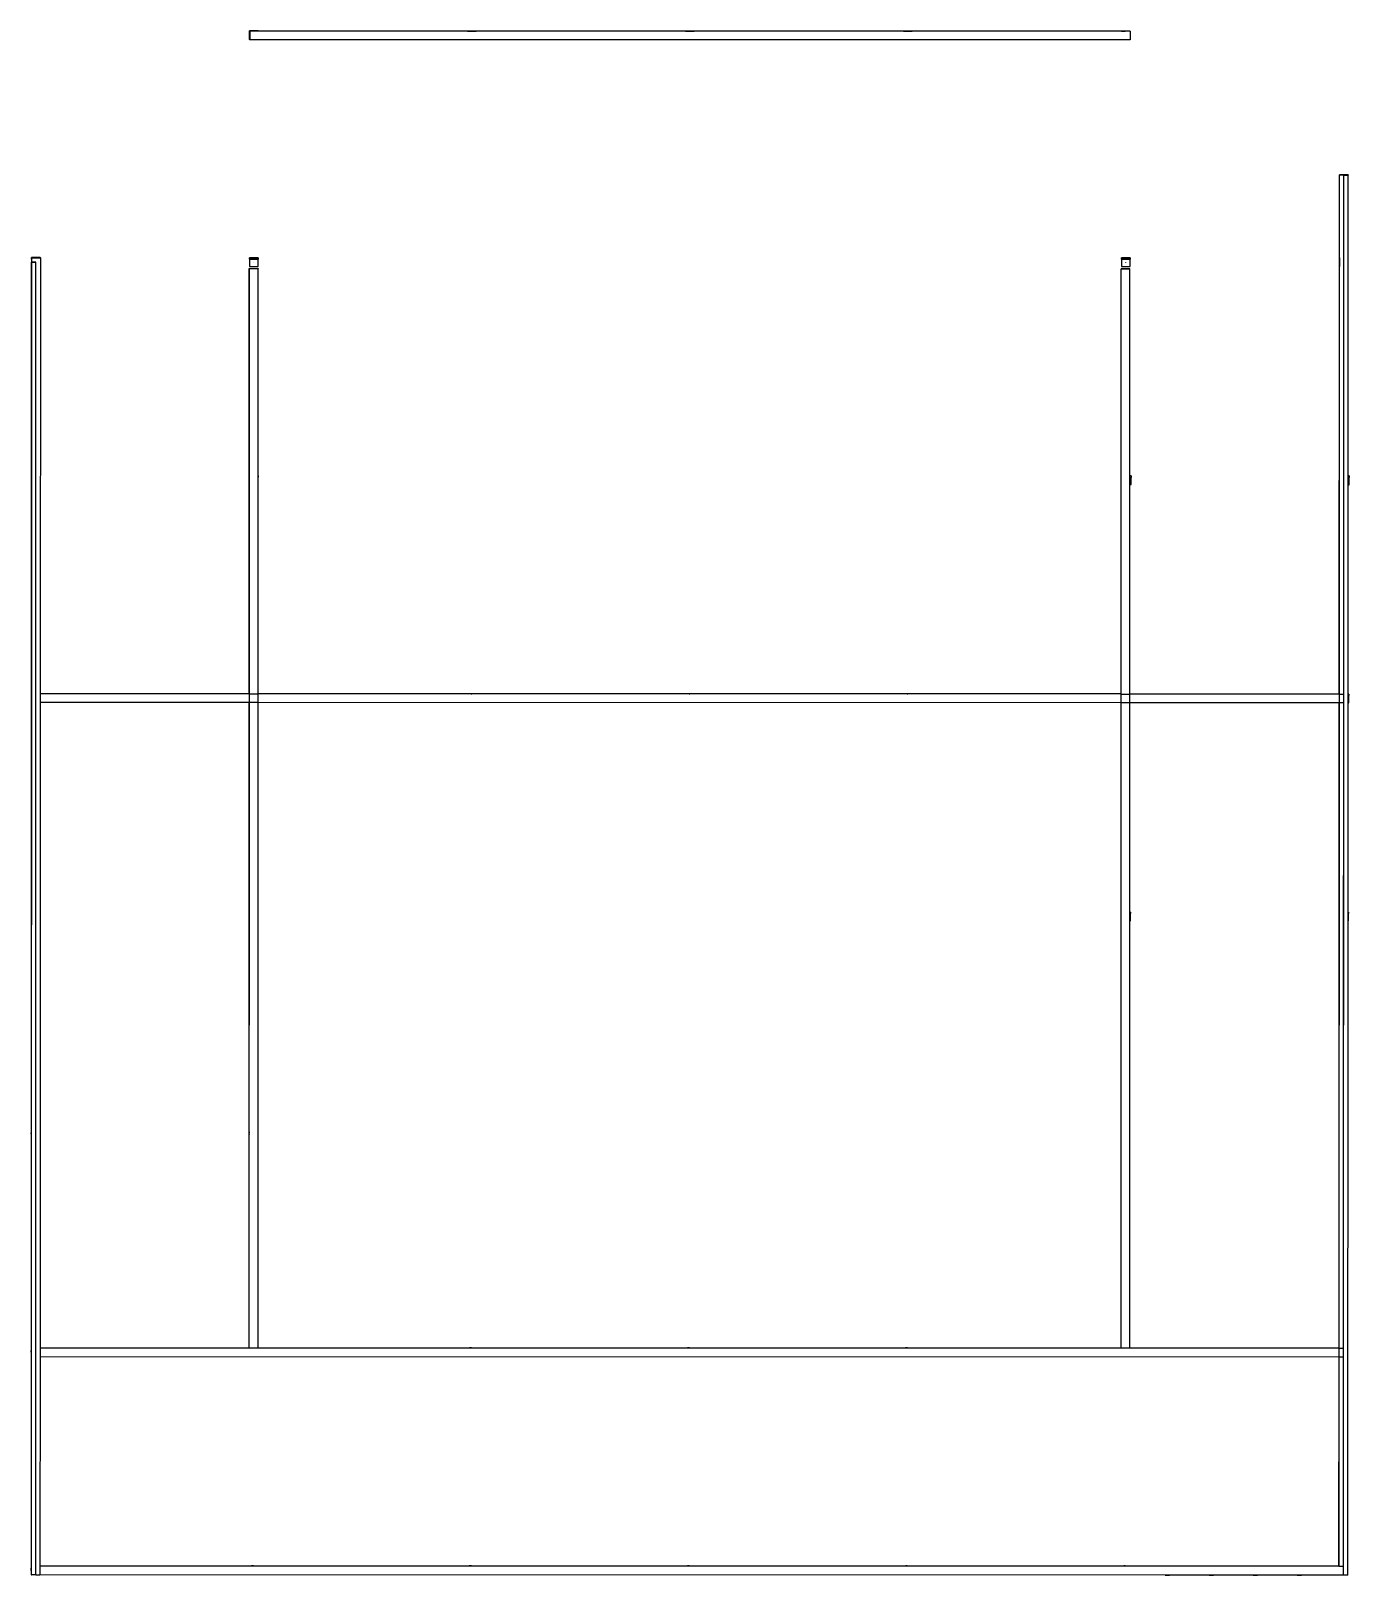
# Model space of a CAD drawing. Extents: x -12.8 to 5.4, y -11.1 to 10.2.
import ezdxf

# ---------------------------------------------------------------- set-up
doc = ezdxf.new("R2010")
doc.units = 0
doc.layers.get('0').update_dxf_attribs({"linetype": 'CONTINUOUS'})

msp = doc.modelspace()

# ---------------------------------------------------------------- linework, layer by layer
for p, q in [((-9.774, 10.18), (-9.772, 10.178)), ((-9.774, 10.18), (-9.774, 10.18)), ((-9.774, 10.18), (-9.774, 10.06)), ((-9.774, 10.16), (-9.774, 10.18)), ((-9.774, 10.18), (-9.774, 10.18)), ((-9.774, 10.18), (-9.733, 10.18)), ((-9.733, 10.18), (-9.774, 10.18)), ((-9.774, 10.16), (-9.774, 10.18)), ((-9.774, 10.06), (-9.774, 10.16)), ((-9.774, 10.16), (-9.774, 10.16)), ((-9.774, 10.16), (-9.772, 10.16)), ((-9.774, 10.16), (-9.774, 10.06)), ((-9.772, 10.058), (-9.774, 10.06)), ((-9.772, 10.06), (-9.774, 10.06)), ((-9.774, 10.06), (-9.774, 10.06)), ((-9.774, 10.06), (-9.774, 10.06)), ((-9.774, 10.06), (-9.774, 10.06)), ((-9.774, 10.06), (-9.774, 10.06)), ((-9.772, 10.178), (-9.772, 10.16)), ((-9.654, 10.178), (-9.772, 10.178)), ((-9.772, 10.16), (-9.772, 10.06)), ((-9.772, 10.06), (-9.772, 10.058)), ((2.347, 10.056), (-9.772, 10.058)), ((-9.733, 10.18), (-9.727, 10.181)), ((-9.733, 10.18), (-9.733, 10.18)), ((-9.731, 10.18), (-9.733, 10.18)), ((-9.733, 10.18), (-9.731, 10.18)), ((-9.731, 10.18), (-9.731, 10.18)), ((-9.731, 10.18), (-9.727, 10.18)), ((-9.729, 10.18), (-9.731, 10.18)), ((-9.731, 10.18), (-9.729, 10.18)), ((-9.729, 10.18), (-9.729, 10.18)), ((-9.729, 10.18), (-9.727, 10.18)), ((-9.727, 10.18), (-9.729, 10.18)), ((-9.729, 10.18), (-9.727, 10.18)), ((-9.727, 10.181), (-9.721, 10.18)), ((-9.727, 10.18), (-9.723, 10.18)), ((-9.727, 10.18), (-9.725, 10.18)), ((-9.727, 10.18), (-9.726, 10.18)), ((-9.727, 10.18), (-9.727, 10.18)), ((-9.727, 10.18), (-9.727, 10.18)), ((-9.727, 10.18), (-9.726, 10.18)), ((-9.726, 10.18), (-9.726, 10.18)), ((-9.725, 10.18), (-9.726, 10.18)), ((-9.726, 10.18), (-9.724, 10.18)), ((-9.725, 10.18), (-9.724, 10.18)), ((-9.723, 10.18), (-9.725, 10.18)), ((-9.724, 10.18), (-9.722, 10.18)), ((-9.723, 10.18), (-9.722, 10.18)), ((-9.721, 10.18), (-9.723, 10.18)), ((-9.722, 10.18), (-9.721, 10.18)), ((-9.721, 10.18), (-9.721, 10.18)), ((-9.654, 10.18), (-9.721, 10.18)), ((-9.721, 10.18), (-9.654, 10.18)), ((-9.654, 10.18), (-9.654, 10.18)), ((-9.654, 10.178), (-9.654, 10.18)), ((-9.654, 10.18), (-9.654, 10.18)), ((-9.654, 10.18), (-9.654, 10.18)), ((-6.774, 10.179), (-9.654, 10.18)), ((-6.774, 10.178), (-9.654, 10.178)), ((-6.774, 10.178), (-6.774, 10.179)), ((-6.774, 10.179), (-6.774, 10.179)), ((-6.774, 10.179), (-6.733, 10.179)), ((-6.733, 10.179), (-6.774, 10.179)), ((-6.774, 10.179), (-6.774, 10.179)), ((-6.774, 10.179), (-6.774, 10.178)), ((-6.774, 10.179), (-6.774, 10.179)), ((-6.654, 10.178), (-6.774, 10.178)), ((-6.774, 10.178), (-6.774, 10.178)), ((-6.733, 10.179), (-6.727, 10.18)), ((-6.733, 10.179), (-6.733, 10.179)), ((-6.731, 10.179), (-6.733, 10.179)), ((-6.733, 10.179), (-6.731, 10.179)), ((-6.731, 10.179), (-6.727, 10.18)), ((-6.731, 10.179), (-6.731, 10.179)), ((-6.729, 10.179), (-6.731, 10.179)), ((-6.731, 10.179), (-6.729, 10.179)), ((-6.729, 10.179), (-6.727, 10.18)), ((-6.729, 10.179), (-6.729, 10.179)), ((-6.727, 10.179), (-6.729, 10.179)), ((-6.729, 10.179), (-6.727, 10.179)), ((-6.727, 10.18), (-6.723, 10.179)), ((-6.727, 10.18), (-6.722, 10.179)), ((-6.727, 10.18), (-6.725, 10.179)), ((-6.727, 10.179), (-6.726, 10.179)), ((-6.727, 10.179), (-6.727, 10.179)), ((-6.727, 10.179), (-6.727, 10.179)), ((-6.727, 10.179), (-6.726, 10.179)), ((-6.726, 10.179), (-6.726, 10.179)), ((-6.726, 10.179), (-6.724, 10.179)), ((-6.725, 10.179), (-6.726, 10.179)), ((-6.725, 10.179), (-6.724, 10.179)), ((-6.723, 10.179), (-6.725, 10.179)), ((-6.724, 10.179), (-6.723, 10.179)), ((-6.723, 10.179), (-6.723, 10.179)), ((-6.723, 10.179), (-6.721, 10.179)), ((-6.722, 10.179), (-6.723, 10.179)), ((-6.722, 10.179), (-6.721, 10.179)), ((-6.654, 10.179), (-6.722, 10.179)), ((-6.721, 10.179), (-6.654, 10.179)), ((-6.654, 10.179), (-6.654, 10.179)), ((-6.654, 10.178), (-6.654, 10.179)), ((-6.654, 10.179), (-6.654, 10.179)), ((-6.654, 10.179), (-6.654, 10.179)), ((-3.774, 10.179), (-6.654, 10.179)), ((-3.774, 10.177), (-6.654, 10.178)), ((-3.774, 10.177), (-3.774, 10.179)), ((-3.774, 10.179), (-3.774, 10.179)), ((-3.774, 10.179), (-3.734, 10.179)), ((-3.733, 10.179), (-3.774, 10.179)), ((-3.774, 10.179), (-3.774, 10.179)), ((-3.774, 10.179), (-3.774, 10.177)), ((-3.774, 10.179), (-3.774, 10.179)), ((-3.654, 10.177), (-3.774, 10.177)), ((-3.774, 10.177), (-3.774, 10.177)), ((-3.734, 10.179), (-3.733, 10.179)), ((-3.734, 10.179), (-3.732, 10.179)), ((-3.733, 10.179), (-3.727, 10.18)), ((-3.731, 10.179), (-3.733, 10.179)), ((-3.732, 10.179), (-3.731, 10.179)), ((-3.732, 10.179), (-3.73, 10.179)), ((-3.731, 10.179), (-3.727, 10.179)), ((-3.729, 10.179), (-3.731, 10.179)), ((-3.73, 10.179), (-3.729, 10.179)), ((-3.73, 10.179), (-3.728, 10.179)), ((-3.729, 10.179), (-3.727, 10.179)), ((-3.727, 10.179), (-3.729, 10.179)), ((-3.728, 10.179), (-3.727, 10.179)), ((-3.728, 10.179), (-3.726, 10.179)), ((-3.727, 10.18), (-3.722, 10.179)), ((-3.727, 10.179), (-3.723, 10.179)), ((-3.727, 10.179), (-3.725, 10.179)), ((-3.727, 10.179), (-3.726, 10.179)), ((-3.727, 10.179), (-3.727, 10.179)), ((-3.726, 10.179), (-3.726, 10.179)), ((-3.726, 10.179), (-3.724, 10.179)), ((-3.725, 10.179), (-3.726, 10.179)), ((-3.725, 10.179), (-3.724, 10.179)), ((-3.723, 10.179), (-3.725, 10.179)), ((-3.724, 10.179), (-3.723, 10.179)), ((-3.723, 10.179), (-3.723, 10.179)), ((-3.723, 10.179), (-3.721, 10.179)), ((-3.722, 10.179), (-3.723, 10.179)), ((-3.722, 10.179), (-3.721, 10.179)), ((-3.654, 10.179), (-3.722, 10.179)), ((-3.721, 10.179), (-3.654, 10.179)), ((-3.654, 10.179), (-3.654, 10.179)), ((-3.654, 10.177), (-3.654, 10.179)), ((-3.654, 10.179), (-3.654, 10.179)), ((-3.654, 10.179), (-3.654, 10.179)), ((-0.774, 10.178), (-3.654, 10.179)), ((-0.774, 10.177), (-3.654, 10.177)), ((-0.774, 10.177), (-0.774, 10.178)), ((-0.774, 10.178), (-0.774, 10.178)), ((-0.774, 10.178), (-0.734, 10.178)), ((-0.774, 10.178), (-0.774, 10.178)), ((-0.774, 10.178), (-0.774, 10.177)), ((-0.733, 10.178), (-0.774, 10.178)), ((-0.774, 10.178), (-0.774, 10.178)), ((-0.654, 10.177), (-0.774, 10.177)), ((-0.774, 10.177), (-0.774, 10.177)), ((-0.734, 10.178), (-0.733, 10.178)), ((-0.734, 10.178), (-0.732, 10.178)), ((-0.733, 10.178), (-0.727, 10.179)), ((-0.731, 10.178), (-0.733, 10.178)), ((-0.732, 10.178), (-0.731, 10.178)), ((-0.732, 10.178), (-0.73, 10.178)), ((-0.731, 10.178), (-0.727, 10.179)), ((-0.729, 10.178), (-0.731, 10.178)), ((-0.73, 10.178), (-0.729, 10.178)), ((-0.73, 10.178), (-0.728, 10.178)), ((-0.729, 10.178), (-0.727, 10.179)), ((-0.727, 10.178), (-0.729, 10.178)), ((-0.728, 10.178), (-0.727, 10.178)), ((-0.728, 10.178), (-0.726, 10.178)), ((-0.727, 10.179), (-0.723, 10.178)), ((-0.727, 10.179), (-0.722, 10.178)), ((-0.727, 10.179), (-0.725, 10.178)), ((-0.727, 10.178), (-0.727, 10.178)), ((-0.727, 10.178), (-0.726, 10.178)), ((-0.727, 10.178), (-0.727, 10.178)), ((-0.725, 10.178), (-0.727, 10.178)), ((-0.726, 10.178), (-0.724, 10.178)), ((-0.725, 10.178), (-0.724, 10.178)), ((-0.723, 10.178), (-0.725, 10.178)), ((-0.724, 10.178), (-0.723, 10.178)), ((-0.723, 10.178), (-0.723, 10.178)), ((-0.723, 10.178), (-0.721, 10.178)), ((-0.722, 10.178), (-0.723, 10.178)), ((-0.722, 10.178), (-0.721, 10.178)), ((-0.654, 10.178), (-0.722, 10.178)), ((-0.721, 10.178), (-0.654, 10.178)), ((-0.654, 10.178), (-0.654, 10.178)), ((-0.654, 10.177), (-0.654, 10.178)), ((-0.654, 10.178), (-0.654, 10.178)), ((-0.654, 10.178), (-0.654, 10.178)), ((2.226, 10.178), (-0.654, 10.178)), ((2.226, 10.176), (-0.654, 10.177)), ((2.226, 10.176), (2.226, 10.178)), ((2.226, 10.178), (2.266, 10.178)), ((2.226, 10.178), (2.226, 10.178)), ((2.226, 10.178), (2.226, 10.176)), ((2.226, 10.178), (2.226, 10.178)), ((2.226, 10.178), (2.226, 10.178)), ((2.346, 10.176), (2.226, 10.176)), ((2.226, 10.176), (2.226, 10.176)), ((2.266, 10.178), (2.267, 10.178)), ((2.267, 10.178), (2.272, 10.178)), ((2.268, 10.178), (2.267, 10.178)), ((2.268, 10.178), (2.269, 10.178)), ((2.269, 10.178), (2.273, 10.178)), ((2.27, 10.178), (2.269, 10.178)), ((2.27, 10.178), (2.271, 10.178)), ((2.271, 10.178), (2.273, 10.178)), ((2.272, 10.178), (2.271, 10.178)), ((2.272, 10.178), (2.278, 10.178)), ((2.273, 10.178), (2.272, 10.178)), ((2.273, 10.178), (2.277, 10.178)), ((2.273, 10.178), (2.275, 10.178)), ((2.273, 10.178), (2.274, 10.178)), ((2.275, 10.178), (2.274, 10.178)), ((2.276, 10.178), (2.275, 10.178)), ((2.277, 10.178), (2.276, 10.178)), ((2.278, 10.178), (2.277, 10.178)), ((2.277, 10.178), (2.277, 10.178)), ((2.279, 10.178), (2.278, 10.178)), ((2.346, 10.178), (2.279, 10.178)), ((2.346, 10.178), (2.279, 10.178)), ((2.346, 10.176), (2.346, 10.178)), ((2.346, 10.178), (2.346, 10.178)), ((2.346, 10.178), (2.346, 10.178)), ((2.346, 10.178), (2.347, 10.176)), ((2.346, 10.178), (2.346, 10.178)), ((2.346, 10.178), (2.346, 10.178)), ((2.346, 10.178), (2.346, 10.178)), ((2.346, 10.178), (2.346, 10.178)), ((2.347, 10.176), (2.346, 10.176)), ((2.347, 10.176), (2.347, 10.056)), ((5.225, 8.198), (5.227, 8.197)), ((5.345, 8.198), (5.225, 8.198)), ((5.225, 7.057), (5.225, 8.198)), ((5.225, 1.056), (5.227, 8.197)), ((5.287, 8.197), (5.227, 8.197)), ((5.283, -11.064), (5.287, 8.196)), ((5.285, 1.056), (5.287, 8.197)), ((5.287, 8.196), (5.287, 8.197)), ((5.287, 8.197), (5.345, 8.197)), ((5.287, 8.196), (5.347, 8.196)), ((5.345, 8.197), (5.345, 8.198)), ((5.345, 8.198), (5.347, 8.197)), ((5.345, 8.197), (5.347, 8.197)), ((5.346, 4.057), (5.347, 8.196)), ((5.347, 8.196), (5.347, 8.197)), ((5.347, 8.196), (5.347, 8.197)), ((5.347, 8.196), (5.347, 8.197)), ((5.347, 8.197), (5.347, 8.197)), ((5.347, 8.196), (5.347, 8.196)), ((5.347, 8.196), (5.347, 8.196)), ((-12.775, 7.061), (-12.775, 7.061)), ((-12.775, 7.061), (-12.775, 6.941)), ((-12.775, 7.061), (-12.774, 7.061)), ((-12.733, 7.061), (-12.775, 7.061)), ((-12.775, 7.041), (-12.775, 7.061)), ((-12.775, 7.041), (-12.774, 7.041)), ((-12.775, 7.041), (-12.775, 6.941)), ((-12.774, 7.061), (-12.773, 7.059)), ((-12.734, 7.061), (-12.774, 7.061)), ((-12.774, 7.041), (-12.774, 7.061)), ((-12.774, 7.041), (-12.774, 6.941)), ((-12.773, 7.059), (-12.655, 7.059)), ((-12.773, 7.059), (-12.773, 6.999)), ((-12.734, 7.061), (-12.733, 7.061)), ((-12.732, 7.061), (-12.734, 7.061)), ((-12.733, 7.061), (-12.728, 7.061)), ((-12.732, 7.061), (-12.733, 7.061)), ((-12.732, 7.061), (-12.732, 7.061)), ((-12.732, 7.061), (-12.728, 7.061)), ((-12.73, 7.061), (-12.732, 7.061)), ((-12.73, 7.061), (-12.732, 7.061)), ((-12.73, 7.061), (-12.73, 7.061)), ((-12.73, 7.061), (-12.727, 7.061)), ((-12.728, 7.061), (-12.73, 7.061)), ((-12.728, 7.061), (-12.73, 7.061)), ((-12.728, 7.061), (-12.724, 7.061)), ((-12.728, 7.061), (-12.722, 7.061)), ((-12.728, 7.061), (-12.728, 7.061)), ((-12.728, 7.061), (-12.727, 7.061)), ((-12.726, 7.061), (-12.728, 7.061)), ((-12.727, 7.061), (-12.725, 7.061)), ((-12.727, 7.061), (-12.727, 7.061)), ((-12.727, 7.061), (-12.726, 7.061)), ((-12.725, 7.061), (-12.727, 7.061)), ((-12.725, 7.061), (-12.726, 7.061)), ((-12.725, 7.061), (-12.725, 7.061)), ((-12.723, 7.061), (-12.725, 7.061)), ((-12.724, 7.061), (-12.725, 7.061)), ((-12.724, 7.061), (-12.723, 7.061)), ((-12.722, 7.061), (-12.724, 7.061)), ((-12.722, 7.061), (-12.723, 7.061)), ((-12.722, 7.061), (-12.722, 7.061)), ((-12.655, 7.061), (-12.722, 7.061)), ((-12.655, 7.061), (-12.722, 7.061)), ((-12.655, 7.061), (-12.655, 7.061)), ((-12.655, 7.059), (-12.655, 7.061)), ((-12.655, 7.061), (-12.655, 7.061)), ((-12.654, 7.061), (-12.655, 7.061)), ((-12.655, 7.061), (-12.655, 7.061)), ((-12.655, 7.059), (-12.654, 7.059)), ((-12.653, 7.059), (-12.655, 1.061)), ((-12.653, 7.059), (-12.654, 7.061)), ((-12.654, 7.061), (-12.654, 7.059)), ((-12.654, 7.059), (-12.653, 7.059)), ((-9.775, 7.06), (-9.775, 7.06)), ((-9.775, 7.06), (-9.775, 6.94)), ((-9.775, 7.06), (-9.734, 7.06)), ((-9.734, 7.06), (-9.775, 7.06)), ((-9.775, 7.04), (-9.775, 7.06)), ((-9.775, 7.04), (-9.655, 7.04)), ((-9.775, 7.04), (-9.775, 6.94)), ((-9.734, 7.06), (-9.728, 7.061)), ((-9.734, 7.06), (-9.734, 7.06)), ((-9.732, 7.06), (-9.734, 7.06)), ((-9.734, 7.06), (-9.732, 7.06)), ((-9.732, 7.06), (-9.728, 7.061)), ((-9.732, 7.06), (-9.732, 7.06)), ((-9.73, 7.06), (-9.732, 7.06)), ((-9.732, 7.06), (-9.73, 7.06)), ((-9.73, 7.06), (-9.73, 7.06)), ((-9.73, 7.06), (-9.728, 7.06)), ((-9.728, 7.06), (-9.73, 7.06)), ((-9.73, 7.06), (-9.728, 7.06)), ((-9.728, 7.061), (-9.724, 7.06)), ((-9.728, 7.061), (-9.722, 7.06)), ((-9.728, 7.06), (-9.725, 7.06)), ((-9.728, 7.06), (-9.728, 7.06)), ((-9.728, 7.06), (-9.727, 7.06)), ((-9.728, 7.06), (-9.726, 7.06)), ((-9.727, 7.06), (-9.727, 7.06)), ((-9.727, 7.06), (-9.726, 7.06)), ((-9.725, 7.06), (-9.727, 7.06)), ((-9.726, 7.06), (-9.725, 7.06)), ((-9.725, 7.06), (-9.725, 7.06)), ((-9.725, 7.06), (-9.723, 7.06)), ((-9.724, 7.06), (-9.725, 7.06)), ((-9.724, 7.06), (-9.723, 7.06)), ((-9.722, 7.06), (-9.724, 7.06)), ((-9.723, 7.06), (-9.722, 7.06)), ((-9.722, 7.06), (-9.722, 7.06)), ((-9.722, 7.06), (-9.655, 7.06)), ((-9.655, 7.06), (-9.722, 7.06)), ((-9.655, 7.06), (-9.655, 7.06)), ((-9.655, 7.06), (-9.655, 7.06)), ((-9.655, 7.06), (-9.655, 7.06)), ((-9.655, 7.06), (-9.655, 7.04)), ((-9.655, 6.94), (-9.655, 7.04)), ((2.225, 7.058), (2.225, 7.058)), ((2.225, 7.058), (2.225, 6.938)), ((2.225, 7.058), (2.266, 7.058)), ((2.266, 7.058), (2.225, 7.058)), ((2.225, 7.038), (2.225, 7.058)), ((2.225, 7.038), (2.345, 7.038)), ((2.225, 7.038), (2.225, 6.938)), ((2.266, 7.058), (2.266, 7.058)), ((2.266, 7.058), (2.272, 7.058)), ((2.268, 7.058), (2.266, 7.058)), ((2.266, 7.058), (2.268, 7.058)), ((2.268, 7.058), (2.268, 7.058)), ((2.268, 7.058), (2.272, 7.058)), ((2.27, 7.058), (2.268, 7.058)), ((2.268, 7.058), (2.27, 7.058)), ((2.27, 7.058), (2.27, 7.058)), ((2.27, 7.058), (2.272, 7.058)), ((2.272, 7.058), (2.27, 7.058)), ((2.27, 7.058), (2.272, 7.058)), ((2.272, 7.058), (2.276, 7.058)), ((2.272, 7.058), (2.277, 7.058)), ((2.272, 7.058), (2.274, 7.058)), ((2.272, 7.058), (2.273, 7.058)), ((2.272, 7.058), (2.272, 7.058)), ((2.272, 7.058), (2.272, 7.058)), ((2.272, 7.058), (2.273, 7.058)), ((2.273, 7.058), (2.273, 7.058)), ((2.273, 7.058), (2.275, 7.058)), ((2.274, 7.058), (2.273, 7.058)), ((2.274, 7.058), (2.275, 7.058)), ((2.276, 7.058), (2.274, 7.058)), ((2.275, 7.058), (2.276, 7.058)), ((2.276, 7.058), (2.276, 7.058)), ((2.276, 7.058), (2.278, 7.058)), ((2.277, 7.058), (2.276, 7.058)), ((2.277, 7.058), (2.278, 7.058)), ((2.345, 7.058), (2.277, 7.058)), ((2.278, 7.058), (2.345, 7.058)), ((2.345, 7.058), (2.345, 7.058)), ((2.345, 7.058), (2.345, 7.058)), ((2.345, 7.058), (2.345, 7.058)), ((2.345, 7.058), (2.345, 7.038)), ((2.345, 6.938), (2.345, 7.038)), ((5.225, 7.057), (5.225, 7.057)), ((5.225, 7.057), (5.225, 7.057)), ((5.225, 7.057), (5.225, 6.937)), ((5.225, 7.057), (5.225, 7.057)), ((5.225, 7.057), (5.225, 6.937)), ((-12.773, 6.819), (-12.778, -11.06)), ((-12.775, 6.941), (-12.774, 6.941)), ((-12.775, 6.941), (-12.775, 6.941)), ((-12.775, 6.941), (-12.775, 6.941)), ((-12.775, 6.941), (-12.775, 6.941)), ((-12.774, 6.941), (-12.775, 4.061)), ((-12.775, -11.06), (-12.773, 6.819)), ((-12.774, -11.06), (-12.773, 6.999)), ((-12.773, 6.999), (-12.773, 6.999)), ((-12.773, 6.999), (-12.713, 6.999)), ((-12.713, 6.999), (-12.773, 6.999)), ((-12.773, 6.999), (-12.773, 6.999)), ((-12.773, 6.819), (-12.773, 6.999)), ((-12.714, -11.06), (-12.713, 6.999)), ((-12.713, 6.999), (-12.713, 6.999)), ((-12.713, 6.999), (-12.713, 6.999)), ((-12.713, 6.999), (-12.713, 6.999)), ((-9.778, 1.06), (-9.777, 6.91)), ((-9.776, 6.908), (-9.777, 6.91)), ((-9.777, 6.91), (-9.657, 6.91)), ((-9.656, 6.908), (-9.776, 6.908)), ((-9.776, 1.059), (-9.776, 6.908)), ((-9.775, 6.94), (-9.655, 6.94)), ((-9.775, 6.94), (-9.775, 6.94)), ((-9.775, 6.94), (-9.775, 6.94)), ((-9.775, 6.94), (-9.775, 6.94)), ((-9.713, 6.999), (-9.715, 7)), ((-9.657, 6.91), (-9.656, 6.908)), ((-9.656, 4.06), (-9.656, 6.908)), ((2.223, 6.906), (2.222, 6.907)), ((2.222, 6.907), (2.342, 6.907)), ((2.222, 1.058), (2.222, 6.907)), ((2.343, 6.906), (2.223, 6.906)), ((2.223, 1.057), (2.223, 6.906)), ((2.225, 6.938), (2.345, 6.938)), ((2.225, 6.938), (2.225, 6.938)), ((2.225, 6.938), (2.225, 6.938)), ((2.225, 6.938), (2.225, 6.938)), ((2.286, 6.996), (2.285, 6.998)), ((2.342, 6.907), (2.343, 6.906)), ((2.343, 4.058), (2.343, 6.906)), ((5.223, 1.057), (5.225, 6.937)), ((5.225, 6.937), (5.225, 6.937)), ((5.225, 6.937), (5.225, 6.937)), ((5.225, 6.937), (5.225, 6.937)), ((-12.775, 4.061), (-12.776, 3.941)), ((-12.775, 4.061), (-12.775, 4.061)), ((-12.775, 4.061), (-12.775, 4.061)), ((-12.775, 4.061), (-12.775, 4.061)), ((-12.775, 4.061), (-12.775, 4.061)), ((-12.775, 4.041), (-12.775, 4.061)), ((-12.775, 4.041), (-12.775, 4.061)), ((-12.775, 4.041), (-12.775, 4.041)), ((-12.775, 4.041), (-12.775, 3.941)), ((-12.775, 4.041), (-12.775, 3.941)), ((-9.656, 4.06), (-9.655, 4.06)), ((-9.656, 4.06), (-9.656, 4.06)), ((-9.656, 4.06), (-9.656, 4.06)), ((-9.656, 4.06), (-9.656, 4.06)), ((-9.656, 4.06), (-9.655, 4.06)), ((-9.656, 4.04), (-9.656, 4.06)), ((-9.656, 4.06), (-9.656, 4.06)), ((-9.656, 4.04), (-9.655, 4.04)), ((-9.656, 3.94), (-9.656, 4.04)), ((-9.656, 3.94), (-9.655, 4.04)), ((-9.655, 4.06), (-9.655, 4.04)), ((2.36, 4.058), (2.343, 4.058)), ((2.343, 4.058), (2.36, 4.058)), ((2.343, 4.038), (2.343, 4.058)), ((2.343, 4.058), (2.343, 4.058)), ((2.343, 4.038), (2.36, 4.038)), ((2.343, 3.938), (2.343, 4.038)), ((2.36, 4.058), (2.36, 4.058)), ((2.36, 4.058), (2.36, 4.058)), ((2.36, 4.058), (2.36, 4.058)), ((2.36, 4.058), (2.36, 4.038)), ((2.36, 3.938), (2.36, 4.038)), ((5.36, 4.057), (5.346, 4.057)), ((5.346, 4.057), (5.36, 4.057)), ((5.346, 4.037), (5.346, 4.057)), ((5.346, 4.057), (5.346, 4.057)), ((5.346, 4.037), (5.36, 4.037)), ((5.346, 3.937), (5.346, 4.037)), ((5.36, 4.057), (5.36, 4.057)), ((5.36, 4.057), (5.36, 4.057)), ((5.36, 4.057), (5.36, 4.057)), ((5.36, 4.057), (5.36, 4.037)), ((5.36, 3.937), (5.36, 4.037)), ((-12.776, 3.941), (-12.775, 3.941)), ((-12.776, 3.941), (-12.775, 3.941)), ((-12.775, 3.941), (-12.776, 1.035)), ((-12.775, 3.941), (-12.775, 3.941)), ((-12.775, 3.941), (-12.775, 3.941)), ((-9.656, 3.94), (-9.656, 3.94)), ((-9.656, 1.06), (-9.656, 3.94)), ((2.343, 3.938), (2.36, 3.938)), ((2.343, 1.058), (2.343, 3.938)), ((5.345, 1.057), (5.346, 3.937)), ((5.346, 3.937), (5.36, 3.937)), ((-12.779, 1.024), (-12.78, 1.021)), ((-12.78, 1.021), (-12.78, 1.018)), ((-12.78, 1.018), (-12.78, 1.015)), ((-12.78, 1.015), (-12.78, 1.012)), ((-12.78, 1.012), (-12.78, 1.009)), ((-12.78, 1.009), (-12.779, 1.005)), ((-12.778, 1.03), (-12.779, 1.027)), ((-12.779, 1.027), (-12.779, 1.024)), ((-12.779, 1.005), (-12.779, 1.002)), ((-12.779, 1.002), (-12.778, 0.999)), ((-12.777, 1.033), (-12.778, 1.03)), ((-12.778, 0.999), (-12.777, 0.996)), ((-12.776, 1.035), (-12.777, 1.033)), ((-12.777, 0.996), (-12.776, 0.994)), ((-12.776, 0.994), (-12.777, -1.965)), ((-12.776, 1.035), (-12.776, 0.994)), ((-12.655, 0.939), (-12.657, -7.939)), ((-9.778, 1.06), (-12.655, 1.061)), ((-12.655, 1.061), (-12.655, 1.059)), ((-12.655, 1.059), (-12.655, 1.059)), ((-12.655, 1.059), (-12.655, 0.939)), ((-9.776, 1.059), (-12.655, 1.059)), ((-12.655, 1.059), (-12.655, 0.939)), ((-12.655, 0.939), (-12.655, 0.939)), ((-9.778, 0.939), (-12.655, 0.939)), ((-9.776, 0.939), (-9.778, 0.939)), ((-9.778, -1.968), (-9.778, 0.939)), ((-9.777, -7.941), (-9.776, 0.939)), ((-9.776, 1.059), (-9.656, 1.059)), ((-9.776, 0.939), (-9.776, 1.059)), ((-9.656, 0.939), (-9.776, 0.939)), ((-9.657, -7.94), (-9.656, 0.939)), ((-6.722, 1.06), (-9.656, 1.06)), ((-9.656, 1.059), (-9.656, 1.06)), ((-9.656, 0.939), (-9.656, 1.059)), ((2.223, 1.057), (-9.656, 1.059)), ((2.222, 0.937), (-9.656, 0.939)), ((-6.722, 1.06), (-6.718, 1.06)), ((-6.72, 1.06), (-6.722, 1.06)), ((-6.72, 1.06), (-6.718, 1.06)), ((-6.718, 1.06), (-6.72, 1.06)), ((-6.718, 1.06), (-6.715, 1.06)), ((-6.718, 1.06), (-6.713, 1.06)), ((-6.718, 1.06), (-6.717, 1.06)), ((-6.718, 1.06), (-6.718, 1.06)), ((-6.717, 1.06), (-6.718, 1.06)), ((-6.715, 1.06), (-6.717, 1.06)), ((-6.713, 1.06), (-6.715, 1.06)), ((-3.722, 1.059), (-6.713, 1.06)), ((-3.722, 1.059), (-3.718, 1.06)), ((-3.72, 1.059), (-3.722, 1.059)), ((-3.72, 1.059), (-3.718, 1.059)), ((-3.718, 1.059), (-3.72, 1.059)), ((-3.718, 1.06), (-3.713, 1.059)), ((-3.718, 1.059), (-3.715, 1.059)), ((-3.718, 1.059), (-3.717, 1.059)), ((-3.718, 1.059), (-3.718, 1.059)), ((-3.717, 1.059), (-3.718, 1.059)), ((-3.715, 1.059), (-3.717, 1.059)), ((-3.713, 1.059), (-3.715, 1.059)), ((-0.722, 1.058), (-3.713, 1.059)), ((-0.722, 1.058), (-0.718, 1.059)), ((-0.721, 1.058), (-0.722, 1.058)), ((-0.721, 1.058), (-0.718, 1.059)), ((-0.719, 1.058), (-0.721, 1.058)), ((-0.719, 1.058), (-0.718, 1.059)), ((-0.717, 1.058), (-0.719, 1.058)), ((-0.718, 1.059), (-0.715, 1.058)), ((-0.718, 1.059), (-0.714, 1.058)), ((-0.718, 1.059), (-0.717, 1.058)), ((-0.715, 1.058), (-0.717, 1.058)), ((-0.714, 1.058), (-0.715, 1.058)), ((2.222, 1.058), (-0.714, 1.058)), ((2.221, -7.942), (2.222, 0.937)), ((2.222, -7.943), (2.223, 0.937)), ((2.223, 0.937), (2.222, 0.937)), ((2.223, 1.057), (2.343, 1.056)), ((2.223, 0.937), (2.223, 1.057)), ((2.343, 0.936), (2.223, 0.937)), ((5.223, 1.057), (2.343, 1.058)), ((2.343, 1.056), (2.343, 1.058)), ((5.225, 1.056), (2.343, 1.056)), ((2.343, 0.936), (2.343, 1.056)), ((2.343, -1.942), (2.343, 0.936)), ((5.223, 0.936), (2.343, 0.936)), ((5.221, -7.942), (5.223, 0.936)), ((5.223, -7.944), (5.225, 0.936)), ((5.225, 0.936), (5.223, 0.936)), ((5.225, 1.056), (5.285, 1.056)), ((5.225, 0.936), (5.225, 1.056)), ((5.285, 0.936), (5.225, 0.936)), ((5.283, -7.944), (5.285, 0.936)), ((5.285, 0.936), (5.285, 1.056)), ((5.355, 1.057), (5.345, 1.057)), ((5.345, 1.057), (5.355, 1.057)), ((5.345, 1.037), (5.345, 1.057)), ((5.345, 1.057), (5.345, 1.057)), ((5.345, 1.037), (5.355, 1.037)), ((5.345, 0.937), (5.345, 1.037)), ((5.345, 0.937), (5.355, 0.937)), ((5.345, -1.943), (5.345, 0.937)), ((5.355, 1.057), (5.355, 1.057)), ((5.355, 1.057), (5.355, 1.057)), ((5.355, 1.057), (5.355, 1.057)), ((5.355, 1.057), (5.355, 1.037)), ((5.355, 0.937), (5.355, 1.037)), ((-12.78, -1.976), (-12.781, -1.979)), ((-12.781, -1.979), (-12.781, -1.982)), ((-12.781, -1.982), (-12.781, -1.985)), ((-12.781, -1.985), (-12.781, -1.988)), ((-12.781, -1.988), (-12.781, -1.991)), ((-12.781, -1.991), (-12.78, -1.994)), ((-12.779, -1.973), (-12.78, -1.976)), ((-12.78, -1.994), (-12.779, -1.998)), ((-12.778, -1.967), (-12.779, -1.97)), ((-12.779, -1.97), (-12.779, -1.973)), ((-12.779, -1.998), (-12.779, -2.001)), ((-12.779, -2.001), (-12.778, -2.004)), ((-12.777, -1.965), (-12.778, -1.967)), ((-12.778, -2.004), (-12.777, -2.005)), ((-12.777, -2.005), (-12.778, -4.965)), ((-12.777, -1.965), (-12.777, -2.005)), ((-9.78, -1.976), (-9.781, -1.979)), ((-9.781, -1.979), (-9.781, -1.982)), ((-9.781, -1.982), (-9.781, -1.986)), ((-9.781, -1.986), (-9.781, -1.989)), ((-9.781, -1.989), (-9.781, -1.992)), ((-9.781, -1.992), (-9.78, -1.995)), ((-9.779, -1.973), (-9.78, -1.976)), ((-9.78, -1.995), (-9.779, -1.998)), ((-9.778, -1.968), (-9.779, -1.97)), ((-9.779, -1.97), (-9.779, -1.973)), ((-9.779, -1.998), (-9.779, -2.001)), ((-9.779, -2.001), (-9.778, -2.003)), ((-9.778, -2.003), (-9.778, -1.968)), ((-9.778, -4.967), (-9.778, -2.003)), ((2.342, -7.942), (2.343, -2.062)), ((2.35, -1.942), (2.343, -1.942)), ((2.343, -1.942), (2.35, -1.942)), ((2.343, -1.962), (2.343, -1.942)), ((2.343, -1.942), (2.343, -1.942)), ((2.343, -1.962), (2.35, -1.962)), ((2.343, -2.062), (2.343, -1.962)), ((2.343, -2.062), (2.35, -2.062)), ((2.35, -1.942), (2.35, -1.942)), ((2.35, -1.942), (2.35, -1.942)), ((2.35, -1.942), (2.35, -1.942)), ((2.35, -1.942), (2.35, -1.962)), ((2.35, -2.062), (2.35, -1.962)), ((5.343, -11.064), (5.345, -2.063)), ((5.35, -1.943), (5.345, -1.943)), ((5.345, -1.943), (5.35, -1.943)), ((5.345, -1.963), (5.345, -1.943)), ((5.345, -1.943), (5.345, -1.943)), ((5.345, -1.963), (5.35, -1.963)), ((5.345, -2.063), (5.345, -1.963)), ((5.345, -2.063), (5.35, -2.063)), ((5.35, -1.943), (5.35, -1.943)), ((5.35, -1.943), (5.35, -1.943)), ((5.35, -1.943), (5.35, -1.943)), ((5.35, -1.943), (5.35, -1.963)), ((5.35, -2.063), (5.35, -1.963)), ((-12.781, -4.979), (-12.782, -4.982)), ((-12.782, -4.982), (-12.782, -4.985)), ((-12.782, -4.985), (-12.782, -4.988)), ((-12.782, -4.988), (-12.781, -4.991)), ((-12.78, -4.973), (-12.781, -4.976)), ((-12.781, -4.976), (-12.781, -4.979)), ((-12.781, -4.991), (-12.781, -4.994)), ((-12.781, -4.994), (-12.78, -4.997)), ((-12.779, -4.97), (-12.78, -4.973)), ((-12.78, -4.997), (-12.779, -5)), ((-12.778, -4.967), (-12.779, -4.97)), ((-12.779, -5), (-12.778, -5.003)), ((-12.778, -4.965), (-12.778, -4.967)), ((-12.778, -4.965), (-12.778, -5.005)), ((-12.778, -5.003), (-12.778, -5.005)), ((-12.778, -5.005), (-12.778, -7.965)), ((-9.781, -4.979), (-9.782, -4.982)), ((-9.782, -4.982), (-9.782, -4.986)), ((-9.782, -4.986), (-9.782, -4.989)), ((-9.782, -4.989), (-9.781, -4.992)), ((-9.78, -4.973), (-9.781, -4.976)), ((-9.781, -4.976), (-9.781, -4.979)), ((-9.781, -4.992), (-9.781, -4.995)), ((-9.781, -4.995), (-9.78, -4.998)), ((-9.779, -4.97), (-9.78, -4.973)), ((-9.78, -4.998), (-9.779, -5.001)), ((-9.778, -4.967), (-9.779, -4.97)), ((-9.779, -5.001), (-9.778, -5.004)), ((-9.778, -4.967), (-9.778, -4.967)), ((-9.778, -5.004), (-9.778, -4.967)), ((-9.778, -5.004), (-9.778, -5.004)), ((-9.778, -7.939), (-9.778, -5.004)), ((-12.782, -7.982), (-12.783, -7.985)), ((-12.783, -7.985), (-12.782, -7.988)), ((-12.781, -7.973), (-12.782, -7.976)), ((-12.782, -7.976), (-12.782, -7.979)), ((-12.782, -7.979), (-12.782, -7.982)), ((-12.782, -7.988), (-12.782, -7.991)), ((-12.782, -7.991), (-12.782, -7.994)), ((-12.782, -7.994), (-12.781, -7.997)), ((-12.78, -7.97), (-12.781, -7.973)), ((-12.781, -7.997), (-12.78, -8)), ((-12.779, -7.967), (-12.78, -7.97)), ((-12.78, -8), (-12.779, -8.003)), ((-12.778, -7.965), (-12.779, -7.967)), ((-12.779, -8.003), (-12.778, -8.005)), ((-12.778, -8.005), (-12.779, -10.965)), ((-12.778, -7.965), (-12.778, -8.005)), ((-12.657, -8.061), (-12.658, -10.939)), ((-9.778, -7.94), (-12.657, -7.939)), ((-12.657, -7.939), (-12.657, -7.941)), ((-12.657, -7.941), (-12.657, -7.941)), ((-12.657, -7.941), (-12.657, -8.061)), ((2.222, -7.943), (-12.657, -7.941)), ((-12.657, -7.941), (-12.657, -8.061)), ((-12.657, -8.061), (-12.657, -8.061)), ((5.221, -8.064), (-12.657, -8.061)), ((-9.778, -7.94), (-9.778, -7.939)), ((-9.777, -7.941), (-9.778, -7.94)), ((-9.657, -7.941), (-9.777, -7.941)), ((-9.657, -7.941), (-9.657, -7.94)), ((-6.753, -7.94), (-9.657, -7.94)), ((-6.751, -7.94), (-6.753, -7.94)), ((-6.713, -7.94), (-6.753, -7.94)), ((-6.748, -7.938), (-6.751, -7.94)), ((-6.745, -7.938), (-6.748, -7.938)), ((-6.742, -7.937), (-6.745, -7.938)), ((-6.739, -7.936), (-6.742, -7.937)), ((-6.736, -7.936), (-6.739, -7.936)), ((-6.733, -7.936), (-6.736, -7.936)), ((-6.73, -7.936), (-6.733, -7.936)), ((-6.726, -7.936), (-6.73, -7.936)), ((-6.723, -7.937), (-6.726, -7.936)), ((-6.72, -7.938), (-6.723, -7.937)), ((-6.717, -7.938), (-6.72, -7.938)), ((-6.714, -7.94), (-6.717, -7.938)), ((-6.713, -7.94), (-6.714, -7.94)), ((-3.753, -7.941), (-6.713, -7.94)), ((-3.751, -7.94), (-3.753, -7.941)), ((-3.713, -7.941), (-3.753, -7.941)), ((-3.748, -7.939), (-3.751, -7.94)), ((-3.745, -7.938), (-3.748, -7.939)), ((-3.742, -7.937), (-3.745, -7.938)), ((-3.739, -7.937), (-3.742, -7.937)), ((-3.736, -7.937), (-3.739, -7.937)), ((-3.733, -7.937), (-3.736, -7.937)), ((-3.73, -7.937), (-3.733, -7.937)), ((-3.726, -7.937), (-3.73, -7.937)), ((-3.723, -7.937), (-3.726, -7.937)), ((-3.72, -7.938), (-3.723, -7.937)), ((-3.717, -7.939), (-3.72, -7.938)), ((-3.714, -7.94), (-3.717, -7.939)), ((-3.713, -7.941), (-3.714, -7.94)), ((-0.753, -7.941), (-3.713, -7.941)), ((-0.751, -7.941), (-0.753, -7.941)), ((-0.713, -7.941), (-0.753, -7.941)), ((-0.748, -7.939), (-0.751, -7.941)), ((-0.745, -7.939), (-0.748, -7.939)), ((-0.742, -7.938), (-0.745, -7.939)), ((-0.739, -7.937), (-0.742, -7.938)), ((-0.736, -7.937), (-0.739, -7.937)), ((-0.733, -7.937), (-0.736, -7.937)), ((-0.73, -7.937), (-0.733, -7.937)), ((-0.727, -7.937), (-0.73, -7.937)), ((-0.723, -7.938), (-0.727, -7.937)), ((-0.72, -7.939), (-0.723, -7.938)), ((-0.717, -7.939), (-0.72, -7.939)), ((-0.714, -7.941), (-0.717, -7.939)), ((-0.713, -7.941), (-0.714, -7.941)), ((2.221, -7.942), (-0.713, -7.941)), ((2.222, -7.943), (2.221, -7.942)), ((2.342, -7.943), (2.222, -7.943)), ((5.221, -7.942), (2.342, -7.942)), ((2.342, -7.943), (2.342, -7.942)), ((5.223, -7.944), (2.342, -7.943)), ((5.22, -10.942), (5.221, -8.064)), ((5.223, -8.064), (5.221, -8.064)), ((5.222, -10.944), (5.223, -8.064)), ((5.223, -7.944), (5.283, -7.944)), ((5.223, -8.064), (5.223, -7.944)), ((5.283, -8.064), (5.223, -8.064)), ((5.282, -10.944), (5.283, -8.064)), ((5.283, -8.064), (5.283, -7.944)), ((-12.782, -10.976), (-12.783, -10.979)), ((-12.783, -10.979), (-12.783, -10.982)), ((-12.783, -10.982), (-12.783, -10.985)), ((-12.783, -10.985), (-12.783, -10.988)), ((-12.783, -10.988), (-12.783, -10.991)), ((-12.783, -10.991), (-12.782, -10.994)), ((-12.781, -10.969), (-12.782, -10.972)), ((-12.782, -10.972), (-12.782, -10.976)), ((-12.782, -10.994), (-12.782, -10.997)), ((-12.782, -10.997), (-12.781, -11)), ((-12.78, -10.966), (-12.781, -10.969)), ((-12.781, -11), (-12.78, -11.003)), ((-12.779, -10.965), (-12.78, -10.966)), ((-12.78, -11.003), (-12.779, -11.005)), ((-12.779, -10.965), (-12.779, -11.005)), ((-12.779, -11.005), (-12.779, -11.059)), ((-12.658, -10.939), (-12.658, -10.94)), ((-9.753, -10.94), (-12.658, -10.939)), ((-12.658, -10.94), (-12.658, -11.06)), ((-9.756, -10.941), (-12.658, -10.94)), ((-9.755, -10.94), (-9.756, -10.941)), ((-9.71, -10.941), (-9.756, -10.941)), ((-9.753, -10.94), (-9.755, -10.94)), ((-9.752, -10.939), (-9.753, -10.94)), ((-9.713, -10.94), (-9.753, -10.94)), ((-9.749, -10.938), (-9.752, -10.939)), ((-9.746, -10.937), (-9.749, -10.938)), ((-9.743, -10.936), (-9.746, -10.937)), ((-9.74, -10.936), (-9.743, -10.936)), ((-9.737, -10.936), (-9.74, -10.936)), ((-9.733, -10.935), (-9.737, -10.936)), ((-9.73, -10.936), (-9.733, -10.935)), ((-9.727, -10.936), (-9.73, -10.936)), ((-9.724, -10.936), (-9.727, -10.936)), ((-9.721, -10.937), (-9.724, -10.936)), ((-9.718, -10.938), (-9.721, -10.937)), ((-9.715, -10.939), (-9.718, -10.938)), ((-9.713, -10.94), (-9.715, -10.939)), ((-9.712, -10.94), (-9.713, -10.94)), ((-6.753, -10.94), (-9.713, -10.94)), ((-9.71, -10.941), (-9.712, -10.94)), ((-6.756, -10.942), (-9.71, -10.941)), ((-6.755, -10.941), (-6.756, -10.942)), ((-6.71, -10.942), (-6.756, -10.942)), ((-6.753, -10.94), (-6.755, -10.941)), ((-6.752, -10.939), (-6.753, -10.94)), ((-6.713, -10.94), (-6.753, -10.94)), ((-6.749, -10.938), (-6.752, -10.939)), ((-6.746, -10.937), (-6.749, -10.938)), ((-6.743, -10.937), (-6.746, -10.937)), ((-6.74, -10.936), (-6.743, -10.937)), ((-6.737, -10.936), (-6.74, -10.936)), ((-6.733, -10.936), (-6.737, -10.936)), ((-6.73, -10.936), (-6.733, -10.936)), ((-6.727, -10.936), (-6.73, -10.936)), ((-6.724, -10.937), (-6.727, -10.936)), ((-6.721, -10.937), (-6.724, -10.937)), ((-6.718, -10.938), (-6.721, -10.937)), ((-6.715, -10.939), (-6.718, -10.938)), ((-6.713, -10.94), (-6.715, -10.939)), ((-6.712, -10.941), (-6.713, -10.94)), ((-3.754, -10.941), (-6.713, -10.94)), ((-6.71, -10.942), (-6.712, -10.941)), ((-3.757, -10.942), (-6.71, -10.942)), ((-3.755, -10.941), (-3.757, -10.942)), ((-3.71, -10.942), (-3.757, -10.942)), ((-3.754, -10.941), (-3.755, -10.941)), ((-3.752, -10.94), (-3.754, -10.941)), ((-3.713, -10.941), (-3.754, -10.941)), ((-3.749, -10.939), (-3.752, -10.94)), ((-3.746, -10.938), (-3.749, -10.939)), ((-3.743, -10.937), (-3.746, -10.938)), ((-3.74, -10.937), (-3.743, -10.937)), ((-3.737, -10.937), (-3.74, -10.937)), ((-3.734, -10.936), (-3.737, -10.937)), ((-3.73, -10.937), (-3.734, -10.936)), ((-3.727, -10.937), (-3.73, -10.937)), ((-3.724, -10.937), (-3.727, -10.937)), ((-3.721, -10.938), (-3.724, -10.937)), ((-3.718, -10.939), (-3.721, -10.938)), ((-3.715, -10.94), (-3.718, -10.939)), ((-3.713, -10.941), (-3.715, -10.94)), ((-3.712, -10.941), (-3.713, -10.941)), ((-0.754, -10.941), (-3.713, -10.941)), ((-3.71, -10.942), (-3.712, -10.941)), ((-0.757, -10.943), (-3.71, -10.942)), ((-0.755, -10.942), (-0.757, -10.943)), ((-0.71, -10.943), (-0.757, -10.943)), ((-0.754, -10.941), (-0.755, -10.942)), ((-0.752, -10.94), (-0.754, -10.941)), ((-0.713, -10.941), (-0.754, -10.941)), ((-0.749, -10.939), (-0.752, -10.94)), ((-0.746, -10.939), (-0.749, -10.939)), ((-0.743, -10.938), (-0.746, -10.939)), ((-0.74, -10.937), (-0.743, -10.938)), ((-0.737, -10.937), (-0.74, -10.937)), ((-0.734, -10.937), (-0.737, -10.937)), ((-0.73, -10.937), (-0.734, -10.937)), ((-0.727, -10.937), (-0.73, -10.937)), ((-0.724, -10.938), (-0.727, -10.937)), ((-0.721, -10.939), (-0.724, -10.938)), ((-0.718, -10.939), (-0.721, -10.939)), ((-0.715, -10.94), (-0.718, -10.939)), ((-0.713, -10.941), (-0.715, -10.94)), ((-0.712, -10.942), (-0.713, -10.941)), ((2.246, -10.942), (-0.713, -10.941)), ((-0.71, -10.943), (-0.712, -10.942)), ((2.243, -10.943), (-0.71, -10.943)), ((2.245, -10.942), (2.243, -10.943)), ((2.29, -10.943), (2.243, -10.943)), ((2.246, -10.942), (2.245, -10.942)), ((2.248, -10.941), (2.246, -10.942)), ((2.287, -10.942), (2.246, -10.942)), ((2.251, -10.94), (2.248, -10.941)), ((2.254, -10.939), (2.251, -10.94)), ((2.257, -10.938), (2.254, -10.939)), ((2.26, -10.938), (2.257, -10.938)), ((2.263, -10.938), (2.26, -10.938)), ((2.266, -10.937), (2.263, -10.938)), ((2.269, -10.938), (2.266, -10.937)), ((2.273, -10.938), (2.269, -10.938)), ((2.276, -10.938), (2.273, -10.938)), ((2.279, -10.939), (2.276, -10.938)), ((2.282, -10.94), (2.279, -10.939)), ((2.285, -10.941), (2.282, -10.94)), ((2.287, -10.942), (2.285, -10.941)), ((2.288, -10.942), (2.287, -10.942)), ((5.22, -10.942), (2.287, -10.942)), ((2.29, -10.943), (2.288, -10.942)), ((5.222, -10.944), (2.29, -10.943)), ((5.222, -10.944), (5.22, -10.942)), ((5.282, -10.944), (5.222, -10.944)), ((5.282, -11.064), (5.282, -10.944)), ((-12.779, -11.059), (-12.778, -11.06)), ((-12.778, -11.06), (-12.775, -11.06)), ((-12.774, -11.061), (-12.775, -11.06)), ((-12.775, -11.06), (-12.774, -11.06)), ((-12.774, -11.061), (-12.774, -11.06)), ((-12.714, -11.061), (-12.774, -11.061)), ((-12.714, -11.06), (-12.658, -11.06)), ((-12.714, -11.061), (-12.714, -11.06)), ((2.827, -11.063), (-12.658, -11.06)), ((2.828, -11.064), (2.827, -11.063)), ((2.827, -11.063), (2.887, -11.063)), ((2.888, -11.064), (2.828, -11.064)), ((2.887, -11.063), (2.888, -11.064)), ((3.433, -11.063), (2.887, -11.063)), ((3.434, -11.064), (3.433, -11.063)), ((3.433, -11.063), (3.493, -11.063)), ((3.494, -11.064), (3.434, -11.064)), ((3.493, -11.063), (3.494, -11.064)), ((4.039, -11.064), (3.493, -11.063)), ((4.04, -11.064), (4.039, -11.064)), ((4.039, -11.064), (4.099, -11.064)), ((4.1, -11.064), (4.04, -11.064)), ((4.099, -11.064), (4.1, -11.064)), ((4.645, -11.064), (4.099, -11.064)), ((4.646, -11.064), (4.645, -11.064)), ((4.645, -11.064), (4.705, -11.064)), ((4.706, -11.064), (4.646, -11.064)), ((4.705, -11.064), (4.706, -11.064)), ((5.282, -11.064), (4.705, -11.064)), ((5.283, -11.064), (5.282, -11.064)), ((5.343, -11.064), (5.283, -11.064))]:
    msp.add_line(p, q)

doc.saveas('drawing.dxf')
